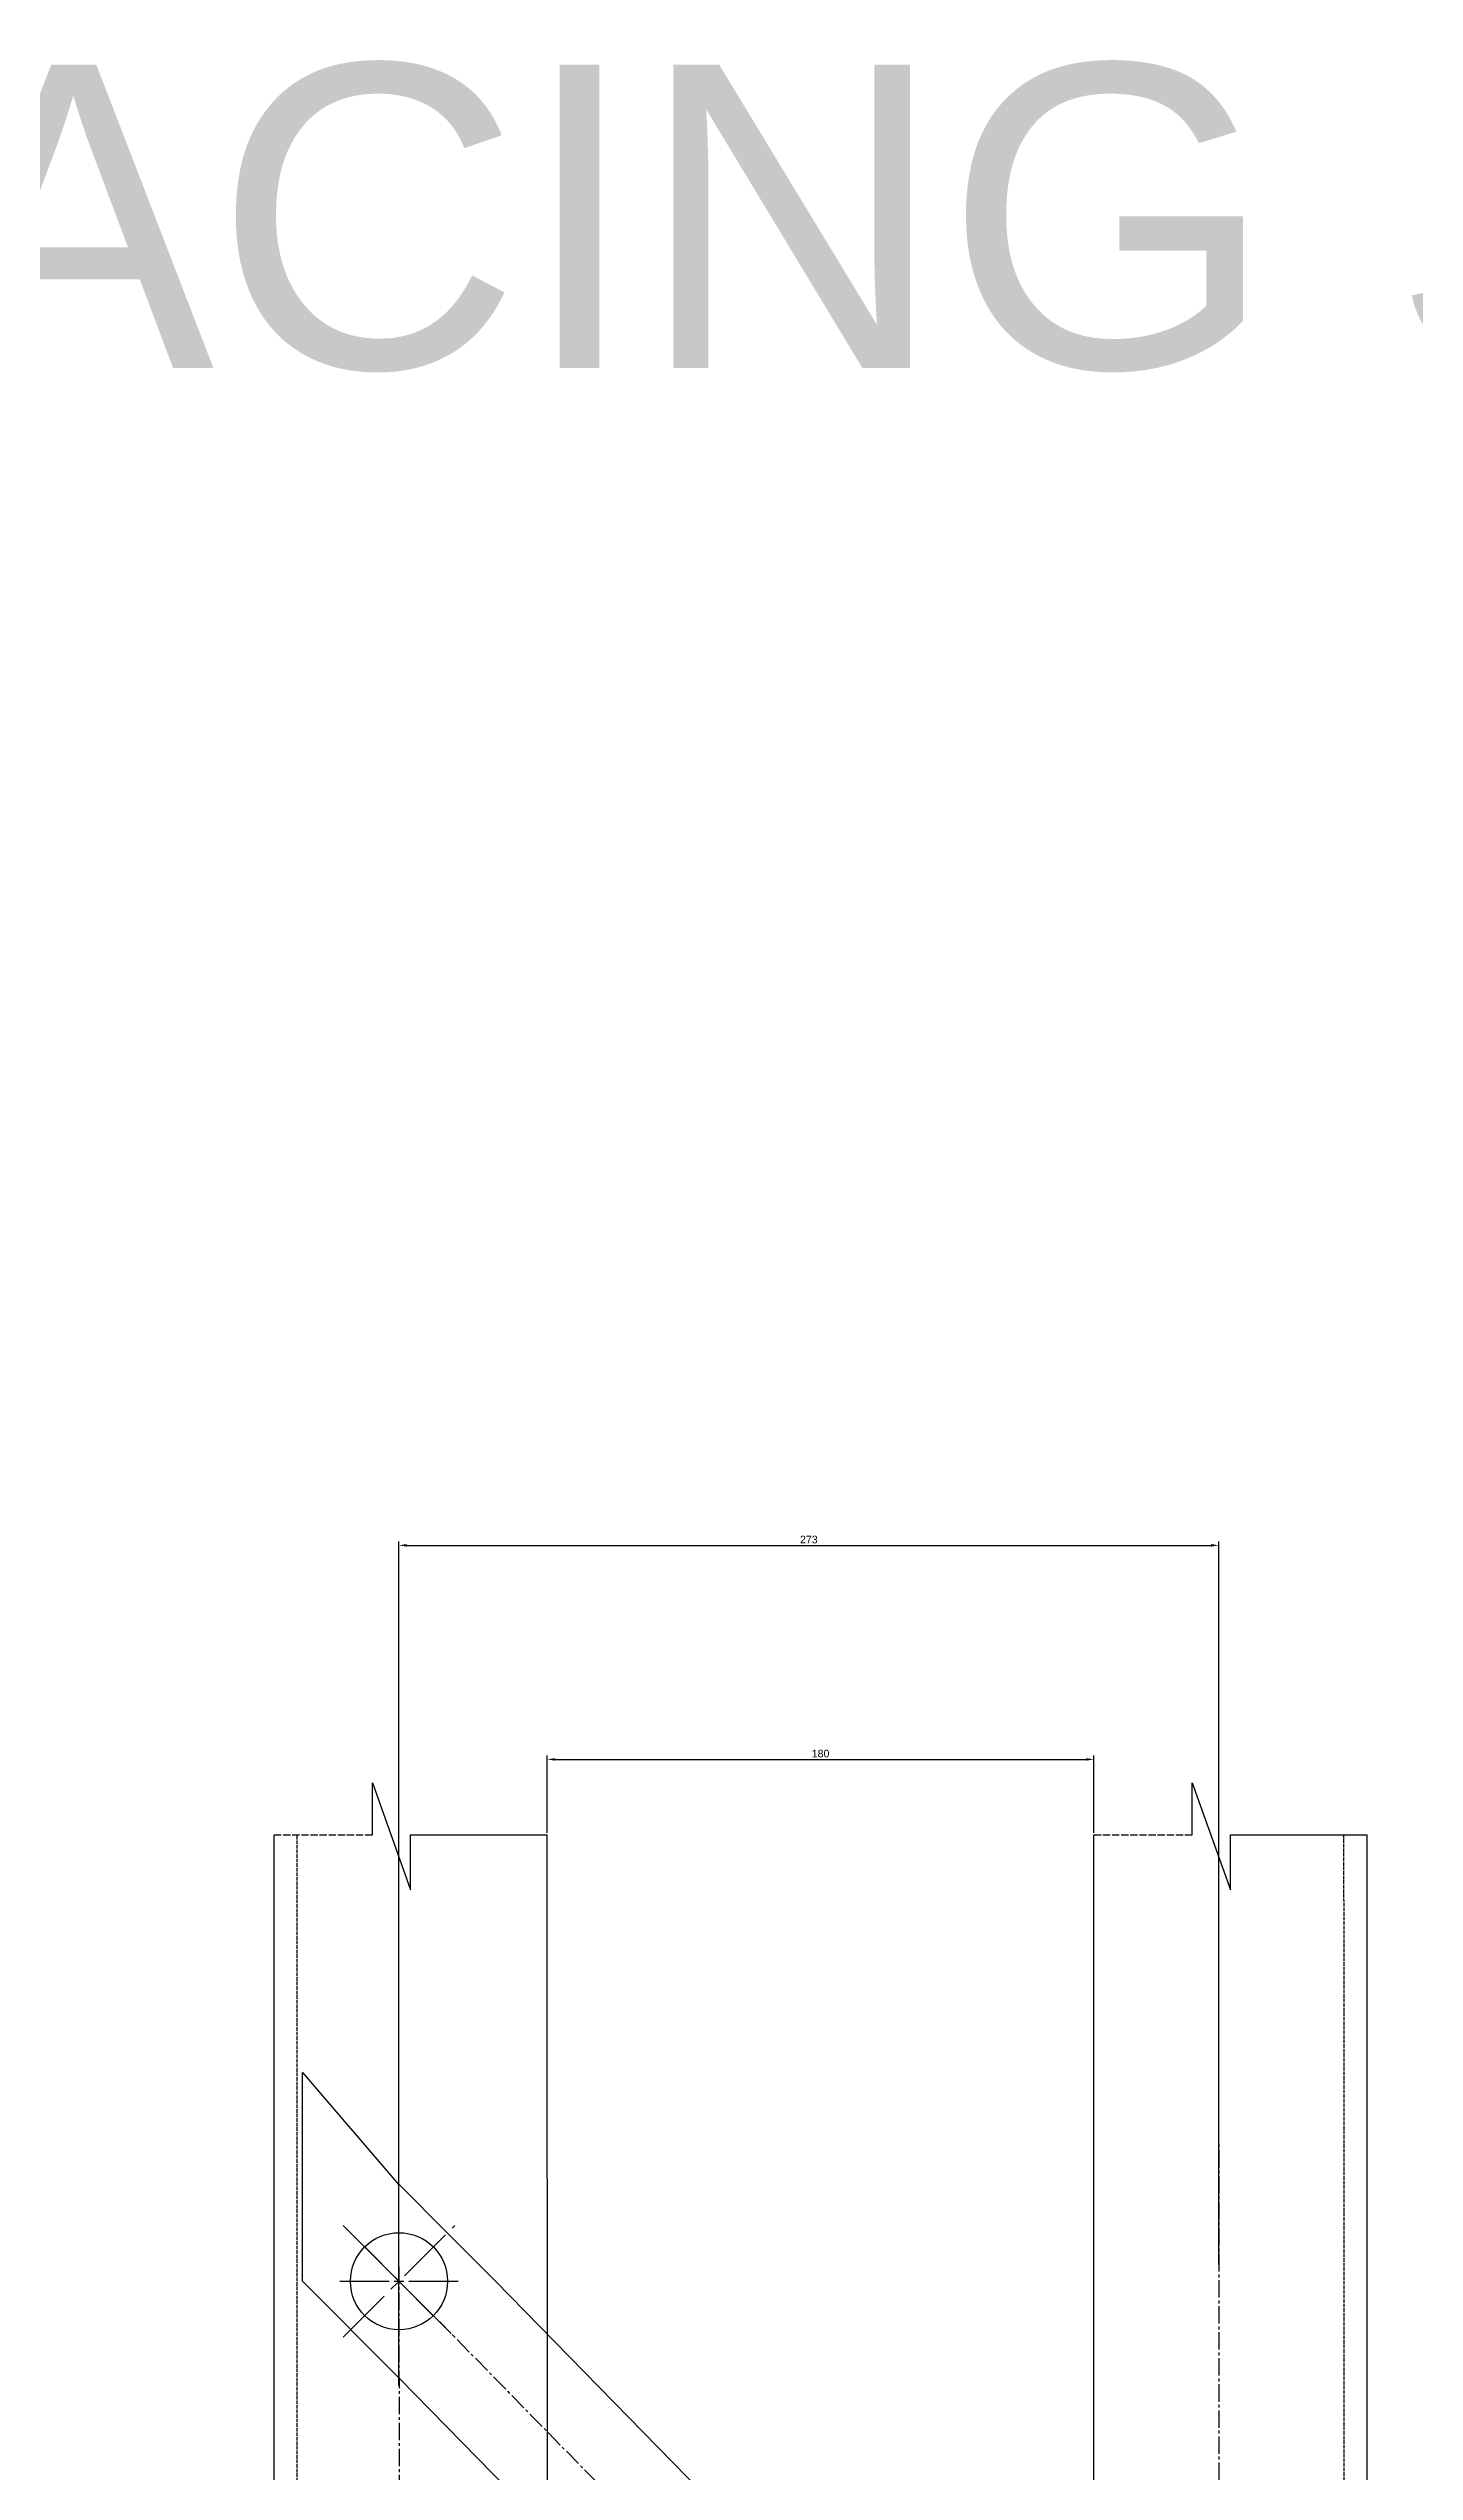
# Model space of a CAD drawing. Header units: millimetres. Extents: x 4013 to 7210, y 1655 to 5494.
# Drawn here: x 5410 to 5860, y 4696 to 5494 of the extents above; entities that cross this region are included whole.
import ezdxf

# ---------------------------------------------------------------- set-up
doc = ezdxf.new("R2010")
doc.units = ezdxf.units.MM
doc.linetypes.add('ACAD_ISO02W100', pattern=[15, 12, -3])
doc.linetypes.add('CENTER2', pattern=[28.575, 19.05, -3.175, 3.175, -3.175])
doc.styles.get("Standard").update_dxf_attribs({"font": 'arial.ttf'})
doc.dimstyles.new('ISO-25', dxfattribs={"dimtxt": 2.5, "dimasz": 2.5, "dimexe": 1.25, "dimexo": 0.625, "dimtad": 1, "dimtxsty": 'Standard', "dimcen": 2.5, "dimadec": 0, "dimazin": 0, "dimtfac": 1, "dimtmove": 0, "dimatfit": 3, "dimfxl": 1, "dimarcsym": 0})

# ---------------------------------------------------------------- blocks, each defined once
blk = doc.blocks.new('*U98')
at = {"color": 0, "linetype": 'CENTER2', "ltscale": 0.3, "transparency": 16777216}
blk.add_line((-0.24, 627.38), (0.24, -627.38), dxfattribs=at)
blk = doc.blocks.new('*U99')
at = {"color": 0, "linetype": 'CENTER2', "ltscale": 0.3, "transparency": 16777216}
blk.add_line((-0.29, 751.07), (0.24, -626.93), dxfattribs=at)
blk = doc.blocks.new('*U123')
at = {"color": 0, "linetype": 'CENTER2', "transparency": 16777216}
for p, q in [((0, 3.2), (0, 19.5)), ((-19.5, 0), (-3.2, 0)), ((3.2, 0), (19.5, 0)), ((0, -19.5), (0, -3.2))]:
    blk.add_line(p, q, dxfattribs=at)
at = {"color": 0, "linetype": 'Continuous', "transparency": 16777216}
for p, q in [((-1.6, 0), (1.6, 0)), ((0, -1.6), (0, 1.6))]:
    blk.add_line(p, q, dxfattribs=at)
blk = doc.blocks.new('*U124')
at = {"color": 0, "linetype": 'CENTER2', "transparency": 16777216}
blk.add_line((-18.38, 18.38), (18.38, -18.38), dxfattribs=at)
blk = doc.blocks.new('*U125')
at = {"color": 0, "linetype": 'CENTER2', "transparency": 16777216}
blk.add_line((-18.38, -18.38), (18.38, 18.38), dxfattribs=at)
blk = doc.blocks.new('*U91')
at = {"color": 0, "linetype": 'CENTER2', "ltscale": 0.3, "transparency": 16777216}
blk.add_line((121.74, -124.45), (-121.74, 124.45), dxfattribs=at)
blk = doc.blocks.new('*D154')
at = {"color": 0, "lineweight": -2, "ltscale": 0.2, "transparency": 16777216}
for p, q in [((5574.52, 4906.41), (5574.52, 4931.86)), ((5577.02, 4930.61), (5752.02, 4930.61)), ((5754.52, 4906.41), (5754.52, 4931.86))]:
    blk.add_line(p, q, dxfattribs=at)
at = {"color": 0, "ltscale": 0.2, "transparency": 16777216}
for points in [[(5577.02, 4931.02), (5577.02, 4930.19), (5574.52, 4930.61)], [(5752.02, 4931.02), (5752.02, 4930.19), (5754.52, 4930.61)]]:
    blk.add_solid(points, dxfattribs=at)
at = {"layer": 'DEFPOINTS', "color": 0, "ltscale": 0.2, "transparency": 16777216}
for p in [(5754.52, 4930.61), (5574.52, 4905.79), (5754.52, 4905.79)]:
    blk.add_point(p, dxfattribs=at)
at = {"color": 0, "ltscale": 0.2, "transparency": 16777216, "insert": (5664.52, 4932.51), "char_height": 2.5, "attachment_point": 5}
blk.add_mtext('180', dxfattribs=at)
blk = doc.blocks.new('*D155')
at = {"color": 0, "lineweight": -2, "ltscale": 0.2, "transparency": 16777216}
for p, q in [((5525.66, 4764.07), (5525.66, 5002.38)), ((5528.16, 5001.13), (5793.16, 5001.13)), ((5795.66, 4764.18), (5795.66, 5002.38))]:
    blk.add_line(p, q, dxfattribs=at)
at = {"color": 0, "ltscale": 0.2, "transparency": 16777216}
for points in [[(5528.16, 5001.55), (5528.16, 5000.71), (5525.66, 5001.13)], [(5793.16, 5001.55), (5793.16, 5000.71), (5795.66, 5001.13)]]:
    blk.add_solid(points, dxfattribs=at)
at = {"layer": 'DEFPOINTS', "color": 0, "ltscale": 0.2, "transparency": 16777216}
for p in [(5795.66, 5001.13), (5525.66, 4763.45), (5795.66, 4763.55)]:
    blk.add_point(p, dxfattribs=at)
at = {"color": 0, "ltscale": 0.2, "transparency": 16777216, "insert": (5660.66, 5003.03), "char_height": 2.5, "attachment_point": 5}
blk.add_mtext('273', dxfattribs=at)

msp = doc.modelspace()

# ---------------------------------------------------------------- linework, layer by layer
at = {"ltscale": 0.2}
for p, q in [((5516.965, 4905.79), (5516.965, 4922.893)), ((5516.965, 4922.893), (5529.517, 4887.598)), ((5786.965, 4905.79), (5786.965, 4922.893)), ((5786.965, 4922.893), (5799.517, 4887.598)), ((5484.517, 4614.109), (5484.517, 4905.79)), ((5529.517, 4902.29), (5529.517, 4905.79)), ((5529.517, 4905.79), (5529.517, 4905.79)), ((5529.517, 4905.79), (5574.517, 4905.79)), ((5529.517, 4887.598), (5529.517, 4902.29)), ((5574.405, 4905.79), (5574.942, 3512.197)), ((5754.517, 4614.109), (5754.517, 4905.79)), ((5799.517, 4902.29), (5799.517, 4905.79)), ((5799.517, 4905.79), (5799.517, 4905.79)), ((5799.517, 4905.79), (5844.517, 4905.79)), ((5799.517, 4887.598), (5799.517, 4902.29)), ((5844.405, 4905.79), (5844.942, 3513.098)), ((5525.675, 4724.275), (5525.675, 4894.944)), ((5493.855, 4758.676), (5493.855, 4827.481)), ((5493.855, 4827.481), (5525.66, 4790.48)), ((5541.666, 4774.504), (5525.662, 4790.673)), ((5541.585, 4774.586), (5557.495, 4758.676)), ((5525.675, 4758.676), (5514.419, 4770.047)), ((5493.855, 4758.676), (5525.675, 4726.856)), ((5525.675, 4758.676), (5536.93, 4747.304)), ((5795.755, 4515.011), (5557.495, 4758.676)), ((5764.568, 4482.741), (5525.675, 4726.856))]:
    msp.add_line(p, q, dxfattribs=at)
at = {"linetype": 'ACAD_ISO02W100', "ltscale": 0.2}
for p, q in [((5484.517, 4905.79), (5516.965, 4905.79)), ((5754.517, 4905.79), (5786.965, 4905.79))]:
    msp.add_line(p, q, dxfattribs=at)
at = {"linetype": 'ACAD_ISO02W100', "ltscale": 0.1}
for p, q in [((5492.117, 3512.197), (5492.117, 4905.79)), ((5836.805, 4905.787), (5837.342, 3513.098))]:
    msp.add_line(p, q, dxfattribs=at)
at = {"ltscale": 0.2}
msp.add_circle((5525.675, 4758.676), 16, dxfattribs=at)

# ---------------------------------------------------------------- block references
at = {"linetype": 'CENTER2', "ltscale": 0.3}
for name, p in [('*U99', (5795.901, 4136.523)), ('*U98', (5525.902, 4136.073)), ('*U91', (5660.873, 4620.821))]:
    msp.add_blockref(name, p, dxfattribs=at)
at = {"linetype": 'CENTER2'}
for name in ['*U123', '*U124', '*U125']:
    msp.add_blockref(name, (5525.675, 4758.676), dxfattribs=at)

# ---------------------------------------------------------------- texts
at = {"ltscale": 0.8, "insert": (4098.712, 5488.978), "char_height": 100, "attachment_point": 1}
msp.add_mtext_dynamic_manual_height_columns('COLUMN SINGLE LACING SYSTEM WELD (F-F)', width=3619.00866, gutter_width=12.5, heights=[0], dxfattribs=at)

# ---------------------------------------------------------------- dimensions: what is measured, and where the dimension line sits
at = {"ltscale": 0.2}
dim = msp.add_linear_dim(base=(5795.66, 5001.129), p1=(5525.66, 4763.449), p2=(5795.66, 4763.554), text='273', dimstyle='ISO-25', dxfattribs=at)
dim.commit()
dim.dimension.update_dxf_attribs({"geometry": '*D155', "text_midpoint": (5660.66, 5003.031)})
dim = msp.add_linear_dim(base=(5754.517, 4930.608), p1=(5574.517, 4905.79), p2=(5754.517, 4905.79), dimstyle='ISO-25', dxfattribs=at)
dim.commit()
dim.dimension.update_dxf_attribs({"geometry": '*D154', "text_midpoint": (5664.517, 4932.51)})

doc.saveas('drawing.dxf')
